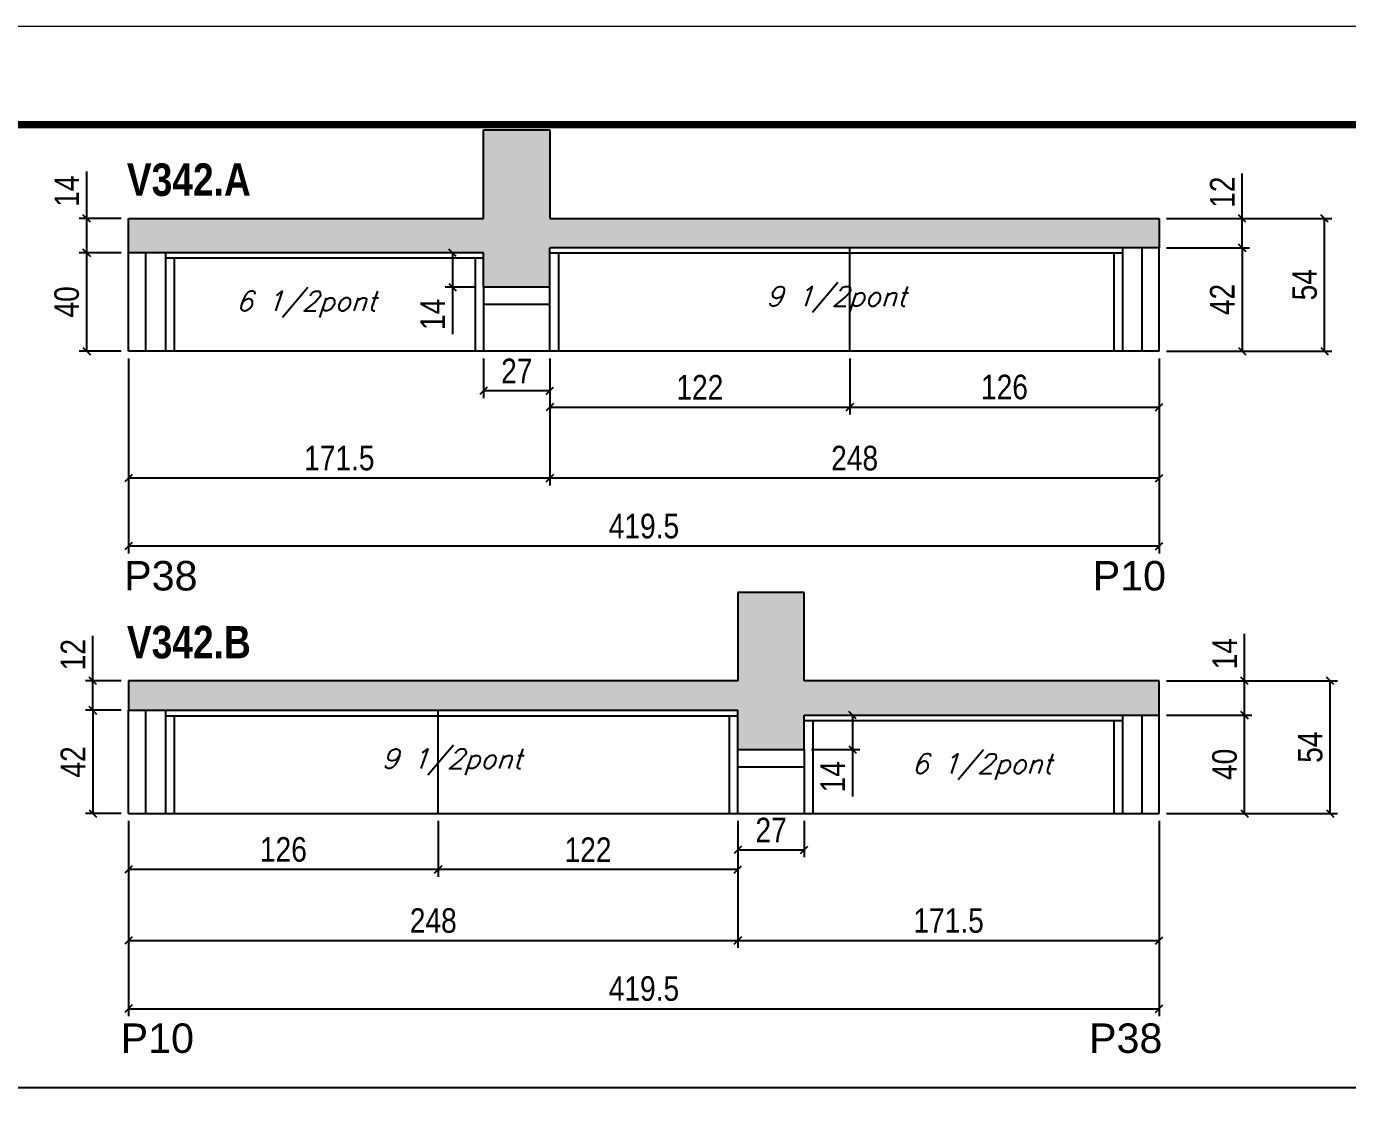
# Model space of a CAD drawing. Extents: x 3309 to 9590, y -2522 to 15424.
# Drawn here: x 3758 to 4295, y 9569 to 10014 of the extents above; entities that cross this region are included whole.
import ezdxf

# ---------------------------------------------------------------- set-up
doc = ezdxf.new("R2010")
doc.units = 0
doc.linetypes.add('DASHED', pattern=[0.75, 0.5, -0.25])
for name, color, linetype in [('5', 5, 'Continuous'), ('COTA', 241, 'Continuous'), ('NOMENCLATURA', 7, 'Continuous'), ('Painéis', 200, 'Continuous'), ('SARR_2.2x7', 40, 'Continuous'), ('SARR_3.5x7', 81, 'Continuous'), ('texto', 7, 'Continuous')]:
    doc.layers.add(name, color=color, linetype=linetype)
doc.layers.add('Folhas', color=255, linetype='Continuous', lineweight=9)
doc.layers.add('SARRAFO DE PRESSAO', color=251, linetype='DASHED', lineweight=9)
doc.styles.add('COTA TECNICA', font='techl___.ttf', dxfattribs={"height": 10})
doc.styles.add('Romans', font='romans.shx')
doc.styles.get("Standard").update_dxf_attribs({"font": 'arial.ttf'})
doc.styles.add('TECNICA', font='techb___.ttf', dxfattribs={"height": 10})
doc.dimstyles.new('PAINEL', dxfattribs={"dimtxt": 10, "dimasz": 3, "dimexe": 3, "dimexo": 3, "dimgap": 3, "dimtad": 1, "dimdec": 1, "dimzin": 12, "dimdsep": 46, "dimtxsty": 'COTA TECNICA', "dimblk1": 'OBLIQUE', "dimblk2": 'OBLIQUE', "dimsah": 1, "dimcen": 0.9, "dimclrd": 4, "dimclre": 4, "dimclrt": 240, "dimadec": 1, "dimazin": 3, "dimtfac": 1, "dimtdec": 1, "dimtmove": 0, "dimatfit": 3, "dimfxl": 1, "dimtolj": 1, "dimtzin": 12, "dimarcsym": 0})

# ---------------------------------------------------------------- blocks, each defined once
blk = doc.blocks.new('9999999999')
at = {"layer": 'Folhas'}
blk.add_lwpolyline([(98138.98, 34190.21), (99623.98, 34190.21), (99623.98, 35240.21), (98138.98, 35240.21)], close=True, dxfattribs=at)
at = {"layer": 'Folhas', "color": 30, "const_width": 3}
blk.add_lwpolyline([(98213.98, 34230.21), (99583.98, 34230.21), (99583.98, 35200.21), (98213.98, 35200.21)], close=True, dxfattribs=at)
blk = doc.blocks.new('_Oblique')
at = {"color": 0, "linetype": 'ByBlock', "lineweight": -2}
blk.add_line((-0.5, -0.5), (0.5, 0.5), dxfattribs=at)
blk = doc.blocks.new('*D1487')
at = {"layer": 'COTA', "color": 4, "linetype": 'ByBlock', "lineweight": -2, "transparency": 16777216}
for p, q in [((3970.67, 9878.43), (3970.67, 9826.71)), ((4218.67, 9878.43), (4218.67, 9826.71)), ((4218.67, 9829.71), (3970.67, 9829.71))]:
    blk.add_line(p, q, dxfattribs=at)
at = {"layer": 'Defpoints', "color": 0, "linetype": 'ByBlock', "transparency": 16777216}
for p in [(3970.67, 9881.43), (4218.67, 9881.43), (3970.67, 9829.71)]:
    blk.add_point(p, dxfattribs=at)
at = {"layer": 'COTA', "color": 4, "linetype": 'ByBlock', "lineweight": -2, "transparency": 16777216, "xscale": 3, "yscale": 3, "zscale": 3, "rotation": 180}
blk.add_blockref('_Oblique', (3970.67, 9829.71), dxfattribs=at)
at = {"layer": 'COTA', "color": 4, "linetype": 'ByBlock', "lineweight": -2, "transparency": 16777216, "xscale": 3, "yscale": 3, "zscale": 3}
blk.add_blockref('_Oblique', (4218.67, 9829.71), dxfattribs=at)
at = {"layer": 'COTA', "color": 240, "linetype": 'ByBlock', "transparency": 16777216, "insert": (4094.67, 9837.8), "char_height": 10, "attachment_point": 5, "style": 'COTA TECNICA'}
blk.add_mtext('\\A1;248', dxfattribs=at)
blk = doc.blocks.new('*D1488')
at = {"layer": 'COTA', "color": 4, "linetype": 'ByBlock', "lineweight": -2, "transparency": 16777216}
for p, q in [((3799.17, 9878.43), (3799.17, 9826.71)), ((3970.67, 9878.43), (3970.67, 9826.71)), ((3970.67, 9829.71), (3799.17, 9829.71))]:
    blk.add_line(p, q, dxfattribs=at)
at = {"layer": 'Defpoints', "color": 0, "linetype": 'ByBlock', "transparency": 16777216}
for p in [(3799.17, 9881.43), (3970.67, 9881.43), (3799.17, 9829.71)]:
    blk.add_point(p, dxfattribs=at)
at = {"layer": 'COTA', "color": 4, "linetype": 'ByBlock', "lineweight": -2, "transparency": 16777216, "xscale": 3, "yscale": 3, "zscale": 3, "rotation": 180}
blk.add_blockref('_Oblique', (3799.17, 9829.71), dxfattribs=at)
at = {"layer": 'COTA', "color": 4, "linetype": 'ByBlock', "lineweight": -2, "transparency": 16777216, "xscale": 3, "yscale": 3, "zscale": 3}
blk.add_blockref('_Oblique', (3970.67, 9829.71), dxfattribs=at)
at = {"layer": 'COTA', "color": 240, "linetype": 'ByBlock', "transparency": 16777216, "insert": (3884.92, 9837.82), "char_height": 10, "attachment_point": 5, "style": 'COTA TECNICA'}
blk.add_mtext('\\A1;171.5', dxfattribs=at)
blk = doc.blocks.new('*D1491')
at = {"layer": 'COTA', "color": 4, "linetype": 'ByBlock', "lineweight": -2, "transparency": 16777216}
for p, q in [((3799.17, 9878.43), (3799.17, 9799)), ((4218.67, 9878.43), (4218.67, 9799)), ((4218.67, 9802), (3799.17, 9802))]:
    blk.add_line(p, q, dxfattribs=at)
at = {"layer": 'Defpoints', "color": 0, "linetype": 'ByBlock', "transparency": 16777216}
for p in [(3799.17, 9881.43), (4218.67, 9881.43), (3799.17, 9802)]:
    blk.add_point(p, dxfattribs=at)
at = {"layer": 'COTA', "color": 4, "linetype": 'ByBlock', "lineweight": -2, "transparency": 16777216, "xscale": 3, "yscale": 3, "zscale": 3, "rotation": 180}
blk.add_blockref('_Oblique', (3799.17, 9802), dxfattribs=at)
at = {"layer": 'COTA', "color": 4, "linetype": 'ByBlock', "lineweight": -2, "transparency": 16777216, "xscale": 3, "yscale": 3, "zscale": 3}
blk.add_blockref('_Oblique', (4218.67, 9802), dxfattribs=at)
at = {"layer": 'COTA', "color": 240, "linetype": 'ByBlock', "transparency": 16777216, "insert": (4008.92, 9810.14), "char_height": 10, "attachment_point": 5, "style": 'COTA TECNICA'}
blk.add_mtext('\\A1;419.5', dxfattribs=at)
blk = doc.blocks.new('*D1492')
at = {"layer": 'COTA', "color": 4, "lineweight": -2, "transparency": 16777216}
for p, q in [((3940.67, 9921.43), (3927.99, 9921.43)), ((3930.99, 9921.43), (3930.99, 9907.43)), ((3940.67, 9907.43), (3927.99, 9907.43)), ((3930.99, 9907.43), (3930.99, 9888.32))]:
    blk.add_line(p, q, dxfattribs=at)
at = {"layer": 'Defpoints', "color": 0, "transparency": 16777216}
for p in [(3943.67, 9921.43), (3930.99, 9907.43), (3943.67, 9907.43)]:
    blk.add_point(p, dxfattribs=at)
at = {"layer": 'COTA', "color": 4, "lineweight": -2, "transparency": 16777216, "xscale": 3, "yscale": 3, "zscale": 3}
for p, rotation in [((3930.99, 9921.43), 90), ((3930.99, 9907.43), 270)]:
    blk.add_blockref('_Oblique', p, dxfattribs=dict(at, rotation=rotation))
at = {"layer": 'COTA', "color": 240, "transparency": 16777216, "insert": (3922.91, 9896.38), "char_height": 10, "attachment_point": 5, "rotation": 90, "style": 'COTA TECNICA'}
blk.add_mtext('\\A1;14', dxfattribs=at)
blk = doc.blocks.new('*D1489')
at = {"layer": 'COTA', "color": 4, "lineweight": -2, "transparency": 16777216}
for p, q in [((3796.17, 9921.43), (3779.1, 9921.43)), ((3782.1, 9881.43), (3782.1, 9921.43)), ((3796.17, 9881.43), (3779.1, 9881.43))]:
    blk.add_line(p, q, dxfattribs=at)
at = {"layer": 'Defpoints', "color": 0, "transparency": 16777216}
for p in [(3782.1, 9921.43), (3799.17, 9921.43), (3799.17, 9881.43)]:
    blk.add_point(p, dxfattribs=at)
at = {"layer": 'COTA', "color": 4, "lineweight": -2, "transparency": 16777216, "xscale": 3, "yscale": 3, "zscale": 3}
for p, rotation in [((3782.1, 9921.43), 90), ((3782.1, 9881.43), 270)]:
    blk.add_blockref('_Oblique', p, dxfattribs=dict(at, rotation=rotation))
at = {"layer": 'COTA', "color": 240, "transparency": 16777216, "insert": (3773.99, 9901.43), "char_height": 10, "attachment_point": 5, "rotation": 90, "style": 'COTA TECNICA'}
blk.add_mtext('\\A1;40', dxfattribs=at)
blk = doc.blocks.new('*D1490')
at = {"layer": 'COTA', "color": 4, "lineweight": -2, "transparency": 16777216}
for p, q in [((3782.1, 9935.43), (3782.1, 9954.55)), ((3796.17, 9935.43), (3779.1, 9935.43)), ((3782.1, 9921.43), (3782.1, 9935.43)), ((3796.17, 9921.43), (3779.1, 9921.43))]:
    blk.add_line(p, q, dxfattribs=at)
at = {"layer": 'Defpoints', "color": 0, "transparency": 16777216}
for p in [(3782.1, 9935.43), (3799.17, 9935.43), (3799.17, 9921.43)]:
    blk.add_point(p, dxfattribs=at)
at = {"layer": 'COTA', "color": 4, "lineweight": -2, "transparency": 16777216, "xscale": 3, "yscale": 3, "zscale": 3}
for p, rotation in [((3782.1, 9935.43), 90), ((3782.1, 9921.43), 270)]:
    blk.add_blockref('_Oblique', p, dxfattribs=dict(at, rotation=rotation))
at = {"layer": 'COTA', "color": 240, "transparency": 16777216, "insert": (3774.02, 9946.49), "char_height": 10, "attachment_point": 5, "rotation": 90, "style": 'COTA TECNICA'}
blk.add_mtext('\\A1;14', dxfattribs=at)
blk = doc.blocks.new('*D1493')
at = {"layer": 'COTA', "color": 4, "lineweight": -2, "transparency": 16777216}
for p, q in [((4221.67, 9923.43), (4255.36, 9923.43)), ((4252.36, 9923.43), (4252.36, 9881.43)), ((4221.67, 9881.43), (4255.36, 9881.43))]:
    blk.add_line(p, q, dxfattribs=at)
at = {"layer": 'Defpoints', "color": 0, "transparency": 16777216}
for p in [(4218.67, 9923.43), (4218.67, 9881.43), (4252.36, 9881.43)]:
    blk.add_point(p, dxfattribs=at)
at = {"layer": 'COTA', "color": 4, "lineweight": -2, "transparency": 16777216, "xscale": 3, "yscale": 3, "zscale": 3}
for p, rotation in [((4252.36, 9923.43), 90), ((4252.36, 9881.43), 270)]:
    blk.add_blockref('_Oblique', p, dxfattribs=dict(at, rotation=rotation))
at = {"layer": 'COTA', "color": 240, "transparency": 16777216, "insert": (4244.29, 9902.43), "char_height": 10, "attachment_point": 5, "rotation": 90, "style": 'COTA TECNICA'}
blk.add_mtext('\\A1;42', dxfattribs=at)
blk = doc.blocks.new('*D1494')
at = {"layer": 'COTA', "color": 4, "lineweight": -2, "transparency": 16777216}
for p, q in [((4252.36, 9935.43), (4252.36, 9953.75)), ((4221.67, 9935.43), (4255.36, 9935.43)), ((4252.36, 9923.43), (4252.36, 9935.43)), ((4221.67, 9923.43), (4255.36, 9923.43))]:
    blk.add_line(p, q, dxfattribs=at)
at = {"layer": 'Defpoints', "color": 0, "transparency": 16777216}
for p in [(4218.67, 9935.43), (4252.36, 9935.43), (4218.67, 9923.43)]:
    blk.add_point(p, dxfattribs=at)
at = {"layer": 'COTA', "color": 4, "lineweight": -2, "transparency": 16777216, "xscale": 3, "yscale": 3, "zscale": 3}
for p, rotation in [((4252.36, 9935.43), 90), ((4252.36, 9923.43), 270)]:
    blk.add_blockref('_Oblique', p, dxfattribs=dict(at, rotation=rotation))
at = {"layer": 'COTA', "color": 240, "transparency": 16777216, "insert": (4244.3, 9946.09), "char_height": 10, "attachment_point": 5, "rotation": 90, "style": 'COTA TECNICA'}
blk.add_mtext('\\A1;12', dxfattribs=at)
blk = doc.blocks.new('*D1495')
at = {"layer": 'COTA', "color": 4, "lineweight": -2, "transparency": 16777216}
for p, q in [((4221.67, 9935.43), (4288.97, 9935.43)), ((4285.97, 9881.43), (4285.97, 9935.43)), ((4221.67, 9881.43), (4288.97, 9881.43))]:
    blk.add_line(p, q, dxfattribs=at)
at = {"layer": 'Defpoints', "color": 0, "transparency": 16777216}
for p in [(4218.67, 9935.43), (4285.97, 9935.43), (4218.67, 9881.43)]:
    blk.add_point(p, dxfattribs=at)
at = {"layer": 'COTA', "color": 4, "lineweight": -2, "transparency": 16777216, "xscale": 3, "yscale": 3, "zscale": 3}
for p, rotation in [((4285.97, 9935.43), 90), ((4285.97, 9881.43), 270)]:
    blk.add_blockref('_Oblique', p, dxfattribs=dict(at, rotation=rotation))
at = {"layer": 'COTA', "color": 240, "transparency": 16777216, "insert": (4277.86, 9908.43), "char_height": 10, "attachment_point": 5, "rotation": 90, "style": 'COTA TECNICA'}
blk.add_mtext('\\A1;54', dxfattribs=at)
blk = doc.blocks.new('*D1496')
at = {"layer": 'COTA', "color": 4, "lineweight": -2, "transparency": 16777216}
for p, q in [((3970.67, 9878.43), (3970.67, 9855.64)), ((4092.67, 9878.43), (4092.67, 9855.64)), ((3970.67, 9858.64), (4092.67, 9858.64))]:
    blk.add_line(p, q, dxfattribs=at)
at = {"layer": 'Defpoints', "color": 0, "transparency": 16777216}
for p in [(3970.67, 9881.43), (4092.67, 9881.43), (4092.67, 9858.64)]:
    blk.add_point(p, dxfattribs=at)
at = {"layer": 'COTA', "color": 4, "lineweight": -2, "transparency": 16777216, "xscale": 3, "yscale": 3, "zscale": 3, "rotation": 180}
blk.add_blockref('_Oblique', (3970.67, 9858.64), dxfattribs=at)
at = {"layer": 'COTA', "color": 4, "lineweight": -2, "transparency": 16777216, "xscale": 3, "yscale": 3, "zscale": 3}
blk.add_blockref('_Oblique', (4092.67, 9858.64), dxfattribs=at)
at = {"layer": 'COTA', "color": 240, "transparency": 16777216, "insert": (4031.67, 9866.7), "char_height": 10, "attachment_point": 5, "style": 'COTA TECNICA'}
blk.add_mtext('\\A1;122', dxfattribs=at)
blk = doc.blocks.new('*D1497')
at = {"layer": 'COTA', "color": 4, "lineweight": -2, "transparency": 16777216}
for p, q in [((4092.67, 9878.43), (4092.67, 9855.64)), ((4218.67, 9878.43), (4218.67, 9855.64)), ((4092.67, 9858.64), (4218.67, 9858.64))]:
    blk.add_line(p, q, dxfattribs=at)
at = {"layer": 'Defpoints', "color": 0, "transparency": 16777216}
for p in [(4092.67, 9881.43), (4218.67, 9881.43), (4218.67, 9858.64)]:
    blk.add_point(p, dxfattribs=at)
at = {"layer": 'COTA', "color": 4, "lineweight": -2, "transparency": 16777216, "xscale": 3, "yscale": 3, "zscale": 3, "rotation": 180}
blk.add_blockref('_Oblique', (4092.67, 9858.64), dxfattribs=at)
at = {"layer": 'COTA', "color": 4, "lineweight": -2, "transparency": 16777216, "xscale": 3, "yscale": 3, "zscale": 3}
blk.add_blockref('_Oblique', (4218.67, 9858.64), dxfattribs=at)
at = {"layer": 'COTA', "color": 240, "transparency": 16777216, "insert": (4155.67, 9866.74), "char_height": 10, "attachment_point": 5, "style": 'COTA TECNICA'}
blk.add_mtext('\\A1;126', dxfattribs=at)
blk = doc.blocks.new('*D1498')
at = {"layer": 'COTA', "color": 4, "linetype": 'ByBlock', "lineweight": -2, "transparency": 16777216}
for p, q in [((3799.17, 9690.21), (3799.17, 9638.48)), ((4047.17, 9690.21), (4047.17, 9638.48)), ((3799.17, 9641.48), (4047.17, 9641.48))]:
    blk.add_line(p, q, dxfattribs=at)
at = {"layer": 'Defpoints', "color": 0, "linetype": 'ByBlock', "transparency": 16777216}
for p in [(3799.17, 9693.21), (4047.17, 9693.21), (4047.17, 9641.48)]:
    blk.add_point(p, dxfattribs=at)
at = {"layer": 'COTA', "color": 4, "linetype": 'ByBlock', "lineweight": -2, "transparency": 16777216, "xscale": 3, "yscale": 3, "zscale": 3, "rotation": 180}
blk.add_blockref('_Oblique', (3799.17, 9641.48), dxfattribs=at)
at = {"layer": 'COTA', "color": 4, "linetype": 'ByBlock', "lineweight": -2, "transparency": 16777216, "xscale": 3, "yscale": 3, "zscale": 3}
blk.add_blockref('_Oblique', (4047.17, 9641.48), dxfattribs=at)
at = {"layer": 'COTA', "color": 240, "linetype": 'ByBlock', "transparency": 16777216, "insert": (3923.17, 9649.58), "char_height": 10, "attachment_point": 5, "style": 'COTA TECNICA'}
blk.add_mtext('\\A1;248', dxfattribs=at)
blk = doc.blocks.new('*D1499')
at = {"layer": 'COTA', "color": 4, "linetype": 'ByBlock', "lineweight": -2, "transparency": 16777216}
for p, q in [((4047.17, 9690.21), (4047.17, 9638.48)), ((4218.67, 9690.21), (4218.67, 9638.48)), ((4047.17, 9641.48), (4218.67, 9641.48))]:
    blk.add_line(p, q, dxfattribs=at)
at = {"layer": 'Defpoints', "color": 0, "linetype": 'ByBlock', "transparency": 16777216}
for p in [(4047.17, 9693.21), (4218.67, 9693.21), (4218.67, 9641.48)]:
    blk.add_point(p, dxfattribs=at)
at = {"layer": 'COTA', "color": 4, "linetype": 'ByBlock', "lineweight": -2, "transparency": 16777216, "xscale": 3, "yscale": 3, "zscale": 3, "rotation": 180}
blk.add_blockref('_Oblique', (4047.17, 9641.48), dxfattribs=at)
at = {"layer": 'COTA', "color": 4, "linetype": 'ByBlock', "lineweight": -2, "transparency": 16777216, "xscale": 3, "yscale": 3, "zscale": 3}
blk.add_blockref('_Oblique', (4218.67, 9641.48), dxfattribs=at)
at = {"layer": 'COTA', "color": 240, "linetype": 'ByBlock', "transparency": 16777216, "insert": (4132.92, 9649.59), "char_height": 10, "attachment_point": 5, "style": 'COTA TECNICA'}
blk.add_mtext('\\A1;171.5', dxfattribs=at)
blk = doc.blocks.new('*D1502')
at = {"layer": 'COTA', "color": 4, "linetype": 'ByBlock', "lineweight": -2, "transparency": 16777216}
for p, q in [((3799.17, 9690.21), (3799.17, 9610.78)), ((4218.67, 9690.21), (4218.67, 9610.78)), ((3799.17, 9613.78), (4218.67, 9613.78))]:
    blk.add_line(p, q, dxfattribs=at)
at = {"layer": 'Defpoints', "color": 0, "linetype": 'ByBlock', "transparency": 16777216}
for p in [(3799.17, 9693.21), (4218.67, 9693.21), (4218.67, 9613.78)]:
    blk.add_point(p, dxfattribs=at)
at = {"layer": 'COTA', "color": 4, "linetype": 'ByBlock', "lineweight": -2, "transparency": 16777216, "xscale": 3, "yscale": 3, "zscale": 3, "rotation": 180}
blk.add_blockref('_Oblique', (3799.17, 9613.78), dxfattribs=at)
at = {"layer": 'COTA', "color": 4, "linetype": 'ByBlock', "lineweight": -2, "transparency": 16777216, "xscale": 3, "yscale": 3, "zscale": 3}
blk.add_blockref('_Oblique', (4218.67, 9613.78), dxfattribs=at)
at = {"layer": 'COTA', "color": 240, "linetype": 'ByBlock', "transparency": 16777216, "insert": (4008.92, 9621.91), "char_height": 10, "attachment_point": 5, "style": 'COTA TECNICA'}
blk.add_mtext('\\A1;419.5', dxfattribs=at)
blk = doc.blocks.new('*D1503')
at = {"layer": 'COTA', "color": 4, "lineweight": -2, "transparency": 16777216}
for p, q in [((4077.17, 9733.21), (4096.84, 9733.21)), ((4093.84, 9733.21), (4093.84, 9719.21)), ((4077.17, 9719.21), (4096.84, 9719.21)), ((4093.84, 9719.21), (4093.84, 9700.09))]:
    blk.add_line(p, q, dxfattribs=at)
at = {"layer": 'Defpoints', "color": 0, "transparency": 16777216}
for p in [(4074.17, 9733.21), (4074.17, 9719.21), (4093.84, 9719.21)]:
    blk.add_point(p, dxfattribs=at)
at = {"layer": 'COTA', "color": 4, "lineweight": -2, "transparency": 16777216, "xscale": 3, "yscale": 3, "zscale": 3}
for p, rotation in [((4093.84, 9733.21), 90), ((4093.84, 9719.21), 270)]:
    blk.add_blockref('_Oblique', p, dxfattribs=dict(at, rotation=rotation))
at = {"layer": 'COTA', "color": 240, "transparency": 16777216, "insert": (4085.77, 9708.15), "char_height": 10, "attachment_point": 5, "rotation": 90, "style": 'COTA TECNICA'}
blk.add_mtext('\\A1;14', dxfattribs=at)
blk = doc.blocks.new('*D1504')
at = {"layer": 'COTA', "color": 4, "lineweight": -2, "transparency": 16777216}
for p, q in [((4221.67, 9733.21), (4256.38, 9733.21)), ((4253.38, 9693.21), (4253.38, 9733.21)), ((4221.67, 9693.21), (4256.38, 9693.21))]:
    blk.add_line(p, q, dxfattribs=at)
at = {"layer": 'Defpoints', "color": 0, "transparency": 16777216}
for p in [(4218.67, 9733.21), (4253.38, 9733.21), (4218.67, 9693.21)]:
    blk.add_point(p, dxfattribs=at)
at = {"layer": 'COTA', "color": 4, "lineweight": -2, "transparency": 16777216, "xscale": 3, "yscale": 3, "zscale": 3}
for p, rotation in [((4253.38, 9733.21), 90), ((4253.38, 9693.21), 270)]:
    blk.add_blockref('_Oblique', p, dxfattribs=dict(at, rotation=rotation))
at = {"layer": 'COTA', "color": 240, "transparency": 16777216, "insert": (4245.28, 9713.21), "char_height": 10, "attachment_point": 5, "rotation": 90, "style": 'COTA TECNICA'}
blk.add_mtext('\\A1;40', dxfattribs=at)
blk = doc.blocks.new('*D1505')
at = {"layer": 'COTA', "color": 4, "lineweight": -2, "transparency": 16777216}
for p, q in [((4253.38, 9747.21), (4253.38, 9766.33)), ((4221.67, 9747.21), (4256.38, 9747.21)), ((4253.38, 9733.21), (4253.38, 9747.21)), ((4221.67, 9733.21), (4256.38, 9733.21))]:
    blk.add_line(p, q, dxfattribs=at)
at = {"layer": 'Defpoints', "color": 0, "transparency": 16777216}
for p in [(4218.67, 9747.21), (4253.38, 9747.21), (4218.67, 9733.21)]:
    blk.add_point(p, dxfattribs=at)
at = {"layer": 'COTA', "color": 4, "lineweight": -2, "transparency": 16777216, "xscale": 3, "yscale": 3, "zscale": 3}
for p, rotation in [((4253.38, 9747.21), 90), ((4253.38, 9733.21), 270)]:
    blk.add_blockref('_Oblique', p, dxfattribs=dict(at, rotation=rotation))
at = {"layer": 'COTA', "color": 240, "transparency": 16777216, "insert": (4245.31, 9758.27), "char_height": 10, "attachment_point": 5, "rotation": 90, "style": 'COTA TECNICA'}
blk.add_mtext('\\A1;14', dxfattribs=at)
blk = doc.blocks.new('*D1500')
at = {"layer": 'COTA', "color": 4, "lineweight": -2, "transparency": 16777216}
for p, q in [((3796.17, 9735.21), (3781.58, 9735.21)), ((3784.58, 9735.21), (3784.58, 9693.21)), ((3796.17, 9693.21), (3781.58, 9693.21))]:
    blk.add_line(p, q, dxfattribs=at)
at = {"layer": 'Defpoints', "color": 0, "transparency": 16777216}
for p in [(3799.17, 9735.21), (3784.58, 9693.21), (3799.17, 9693.21)]:
    blk.add_point(p, dxfattribs=at)
at = {"layer": 'COTA', "color": 4, "lineweight": -2, "transparency": 16777216, "xscale": 3, "yscale": 3, "zscale": 3}
for p, rotation in [((3784.58, 9735.21), 90), ((3784.58, 9693.21), 270)]:
    blk.add_blockref('_Oblique', p, dxfattribs=dict(at, rotation=rotation))
at = {"layer": 'COTA', "color": 240, "transparency": 16777216, "insert": (3776.5, 9714.21), "char_height": 10, "attachment_point": 5, "rotation": 90, "style": 'COTA TECNICA'}
blk.add_mtext('\\A1;42', dxfattribs=at)
blk = doc.blocks.new('*D1501')
at = {"layer": 'COTA', "color": 4, "lineweight": -2, "transparency": 16777216}
for p, q in [((3784.58, 9747.21), (3784.58, 9765.52)), ((3796.17, 9747.21), (3781.58, 9747.21)), ((3784.58, 9735.21), (3784.58, 9747.21)), ((3796.17, 9735.21), (3781.58, 9735.21))]:
    blk.add_line(p, q, dxfattribs=at)
at = {"layer": 'Defpoints', "color": 0, "transparency": 16777216}
for p in [(3784.58, 9747.21), (3799.17, 9747.21), (3799.17, 9735.21)]:
    blk.add_point(p, dxfattribs=at)
at = {"layer": 'COTA', "color": 4, "lineweight": -2, "transparency": 16777216, "xscale": 3, "yscale": 3, "zscale": 3}
for p, rotation in [((3784.58, 9747.21), 90), ((3784.58, 9735.21), 270)]:
    blk.add_blockref('_Oblique', p, dxfattribs=dict(at, rotation=rotation))
at = {"layer": 'COTA', "color": 240, "transparency": 16777216, "insert": (3776.52, 9757.86), "char_height": 10, "attachment_point": 5, "rotation": 90, "style": 'COTA TECNICA'}
blk.add_mtext('\\A1;12', dxfattribs=at)
blk = doc.blocks.new('*D1506')
at = {"layer": 'COTA', "color": 4, "lineweight": -2, "transparency": 16777216}
for p, q in [((3925.17, 9690.21), (3925.17, 9667.41)), ((4047.17, 9690.21), (4047.17, 9667.41)), ((4047.17, 9670.41), (3925.17, 9670.41))]:
    blk.add_line(p, q, dxfattribs=at)
at = {"layer": 'Defpoints', "color": 0, "transparency": 16777216}
for p in [(3925.17, 9693.21), (4047.17, 9693.21), (3925.17, 9670.41)]:
    blk.add_point(p, dxfattribs=at)
at = {"layer": 'COTA', "color": 4, "lineweight": -2, "transparency": 16777216, "xscale": 3, "yscale": 3, "zscale": 3, "rotation": 180}
blk.add_blockref('_Oblique', (3925.17, 9670.41), dxfattribs=at)
at = {"layer": 'COTA', "color": 4, "lineweight": -2, "transparency": 16777216, "xscale": 3, "yscale": 3, "zscale": 3}
blk.add_blockref('_Oblique', (4047.17, 9670.41), dxfattribs=at)
at = {"layer": 'COTA', "color": 240, "transparency": 16777216, "insert": (3986.17, 9678.47), "char_height": 10, "attachment_point": 5, "style": 'COTA TECNICA'}
blk.add_mtext('\\A1;122', dxfattribs=at)
blk = doc.blocks.new('*D1507')
at = {"layer": 'COTA', "color": 4, "lineweight": -2, "transparency": 16777216}
for p, q in [((3799.17, 9690.21), (3799.17, 9667.41)), ((3925.17, 9690.21), (3925.17, 9667.41)), ((3925.17, 9670.41), (3799.17, 9670.41))]:
    blk.add_line(p, q, dxfattribs=at)
at = {"layer": 'Defpoints', "color": 0, "transparency": 16777216}
for p in [(3799.17, 9693.21), (3925.17, 9693.21), (3799.17, 9670.41)]:
    blk.add_point(p, dxfattribs=at)
at = {"layer": 'COTA', "color": 4, "lineweight": -2, "transparency": 16777216, "xscale": 3, "yscale": 3, "zscale": 3, "rotation": 180}
blk.add_blockref('_Oblique', (3799.17, 9670.41), dxfattribs=at)
at = {"layer": 'COTA', "color": 4, "lineweight": -2, "transparency": 16777216, "xscale": 3, "yscale": 3, "zscale": 3}
blk.add_blockref('_Oblique', (3925.17, 9670.41), dxfattribs=at)
at = {"layer": 'COTA', "color": 240, "transparency": 16777216, "insert": (3862.17, 9678.52), "char_height": 10, "attachment_point": 5, "style": 'COTA TECNICA'}
blk.add_mtext('\\A1;126', dxfattribs=at)
blk = doc.blocks.new('*D1508')
at = {"layer": 'COTA', "color": 4, "lineweight": -2, "transparency": 16777216}
for p, q in [((4047.17, 9690.21), (4047.17, 9675.41)), ((4074.17, 9690.21), (4074.17, 9675.41)), ((4047.17, 9678.41), (4074.17, 9678.41))]:
    blk.add_line(p, q, dxfattribs=at)
at = {"layer": 'Defpoints', "color": 0, "transparency": 16777216}
for p in [(4047.17, 9693.21), (4074.17, 9693.21), (4074.17, 9678.41)]:
    blk.add_point(p, dxfattribs=at)
at = {"layer": 'COTA', "color": 4, "lineweight": -2, "transparency": 16777216, "xscale": 3, "yscale": 3, "zscale": 3, "rotation": 180}
blk.add_blockref('_Oblique', (4047.17, 9678.41), dxfattribs=at)
at = {"layer": 'COTA', "color": 4, "lineweight": -2, "transparency": 16777216, "xscale": 3, "yscale": 3, "zscale": 3}
blk.add_blockref('_Oblique', (4074.17, 9678.41), dxfattribs=at)
at = {"layer": 'COTA', "color": 240, "transparency": 16777216, "insert": (4060.67, 9686.48), "char_height": 10, "attachment_point": 5, "style": 'COTA TECNICA'}
blk.add_mtext('\\A1;27', dxfattribs=at)
blk = doc.blocks.new('*D1509')
at = {"layer": 'COTA', "color": 4, "lineweight": -2, "transparency": 16777216}
for p, q in [((3943.67, 9878.43), (3943.67, 9862.28)), ((3970.67, 9878.43), (3970.67, 9862.28)), ((3970.67, 9865.28), (3943.67, 9865.28))]:
    blk.add_line(p, q, dxfattribs=at)
at = {"layer": 'Defpoints', "color": 0, "transparency": 16777216}
for p in [(3943.67, 9881.43), (3970.67, 9881.43), (3943.67, 9865.28)]:
    blk.add_point(p, dxfattribs=at)
at = {"layer": 'COTA', "color": 4, "lineweight": -2, "transparency": 16777216, "xscale": 3, "yscale": 3, "zscale": 3, "rotation": 180}
blk.add_blockref('_Oblique', (3943.67, 9865.28), dxfattribs=at)
at = {"layer": 'COTA', "color": 4, "lineweight": -2, "transparency": 16777216, "xscale": 3, "yscale": 3, "zscale": 3}
blk.add_blockref('_Oblique', (3970.67, 9865.28), dxfattribs=at)
at = {"layer": 'COTA', "color": 240, "transparency": 16777216, "insert": (3957.17, 9873.35), "char_height": 10, "attachment_point": 5, "style": 'COTA TECNICA'}
blk.add_mtext('\\A1;27', dxfattribs=at)
blk = doc.blocks.new('*D1797')
at = {"layer": 'COTA', "color": 4, "lineweight": -2, "transparency": 16777216}
for p, q in [((4221.67, 9747.21), (4291.26, 9747.21)), ((4288.26, 9693.21), (4288.26, 9747.21)), ((4221.67, 9693.21), (4291.26, 9693.21))]:
    blk.add_line(p, q, dxfattribs=at)
at = {"layer": 'Defpoints', "color": 0, "transparency": 16777216}
for p in [(4218.67, 9747.21), (4288.26, 9747.21), (4218.67, 9693.21)]:
    blk.add_point(p, dxfattribs=at)
at = {"layer": 'COTA', "color": 4, "lineweight": -2, "transparency": 16777216, "xscale": 3, "yscale": 3, "zscale": 3}
for p, rotation in [((4288.26, 9747.21), 90), ((4288.26, 9693.21), 270)]:
    blk.add_blockref('_Oblique', p, dxfattribs=dict(at, rotation=rotation))
at = {"layer": 'COTA', "color": 240, "transparency": 16777216, "insert": (4280.15, 9720.21), "char_height": 10, "attachment_point": 5, "rotation": 90, "style": 'COTA TECNICA'}
blk.add_mtext('\\A1;54', dxfattribs=at)

msp = doc.modelspace()

# ---------------------------------------------------------------- hatches: boundary and pattern name
at = {"layer": 'COTA'}
h = msp.add_hatch(dxfattribs=at)
h.set_pattern_fill('AR-CONC', color=256, scale=0.03)
h.set_pattern_definition([(50, (0, 21.0735), (5.46554, -0.4781726), [0.5715, -6.2865]), (355, (0, 21.0735), (-1.0573026, 5.7317054), [0.4572, -5.0292175]), (100.451445, (0.4555, 21.0337), (4.4082374, 5.2535326), [0.4857003, -5.3427073]), (46.1842, (0, 22.5975), (8.1323712, -1.26127), [0.85725, -9.42975]), (96.63556, (0.678, 22.4924), (7.122124, 7.422784), [0.728551, -8.014068]), (351.18415, (0, 22.5975), (7.122124, 7.422784), [0.685799, -7.543792]), (21, (0.762, 22.2165), (4.5484317, -3.067956), [0.5715, -6.2865]), (326, (0.762, 22.2165), (1.8540609, 5.525639), [0.4572, -5.0292]), (71.451445, (1.141, 21.961), (6.4024926, 2.457683), [0.4857003, -5.342698]), (37.5, (0, 21.0735), (0.0926581, 2.53665117), [0, -4.96824, 0, -5.1054, 0, -5.04825]), (7.5, (0, 21.0735), (2.0045899, 3.00541724), [0, -2.91084, 0, -4.85394, 0, -1.92405]), (327.5, (-1.6993, 21.0735), (4.06771786, -0.17186232), [0, -1.905, 0, -5.9436, 0, -7.8867]), (317.5, (-2.4613, 21.0735), (4.4438754, 0.7627947), [0, -2.4765, 0, -3.94716, 0, -5.6007])])
h.paths.add_polyline_path([(3970.67, 9907.43), (3970.67, 9923.43), (4218.67, 9923.43), (4218.67, 9935.43), (3970.67, 9935.43), (3970.67, 9971.43), (3943.67, 9971.43), (3943.67, 9935.43), (3799.17, 9935.43), (3799.17, 9921.43), (3943.67, 9921.43), (3943.67, 9907.43)])
h = msp.add_hatch(dxfattribs=at)
h.set_pattern_fill('AR-CONC', color=256, scale=0.03)
h.set_pattern_definition([(50, (0, -167.152), (5.46554, -0.4781726), [0.5715, -6.2865]), (355, (0, -167.152), (-1.0573026, 5.7317054), [0.4572, -5.0292175]), (100.451445, (0.4555, -167.192), (4.4082374, 5.2535326), [0.4857003, -5.3427073]), (46.1842, (0, -165.628), (8.1323712, -1.26127), [0.85725, -9.42975]), (96.63556, (0.678, -165.733), (7.122124, 7.422784), [0.728551, -8.014068]), (351.18415, (0, -165.628), (7.122124, 7.422784), [0.685799, -7.543792]), (21, (0.762, -166.009), (4.5484317, -3.067956), [0.5715, -6.2865]), (326, (0.762, -166.009), (1.8540609, 5.525639), [0.4572, -5.0292]), (71.451445, (1.141, -166.2646), (6.4024926, 2.457683), [0.4857003, -5.342698]), (37.5, (0, -167.152), (0.0926581, 2.53665117), [0, -4.96824, 0, -5.1054, 0, -5.04825]), (7.5, (0, -167.152), (2.0045899, 3.00541724), [0, -2.91084, 0, -4.85394, 0, -1.92405]), (327.5, (-1.6993, -167.152), (4.06771786, -0.17186232), [0, -1.905, 0, -5.9436, 0, -7.8867]), (317.5, (-2.4613, -167.152), (4.4438754, 0.7627947), [0, -2.4765, 0, -3.94716, 0, -5.6007])])
h.paths.add_polyline_path([(4074.17, 9719.21), (4074.17, 9733.21), (4218.67, 9733.21), (4218.67, 9747.21), (4074.17, 9747.21), (4074.17, 9783.21), (4047.17, 9783.21), (4047.17, 9747.21), (3799.17, 9747.21), (3799.17, 9735.21), (4047.17, 9735.21), (4047.17, 9719.21)])

# ---------------------------------------------------------------- linework, layer by layer
for p, q in [((3943.67, 9935.43), (3943.67, 9971.43)), ((3943.67, 9971.43), (3970.67, 9971.43)), ((3970.67, 9971.43), (3970.67, 9935.43)), ((3799.17, 9921.43), (3799.17, 9935.43)), ((3799.17, 9935.43), (3943.67, 9935.43)), ((3970.67, 9935.43), (4218.67, 9935.43)), ((4218.67, 9935.43), (4218.67, 9923.43)), ((3943.67, 9907.43), (3943.67, 9881.43)), ((4074.17, 9783.21), (4047.17, 9783.21)), ((4047.17, 9783.21), (4047.17, 9747.21)), ((4074.17, 9747.21), (4074.17, 9783.21)), ((4047.17, 9747.21), (3799.17, 9747.21)), ((3799.17, 9747.21), (3799.17, 9735.21)), ((4218.67, 9747.21), (4074.17, 9747.21)), ((4218.67, 9733.21), (4218.67, 9747.21)), ((4074.17, 9719.21), (4074.17, 9693.21)), ((3384.37, 9581.68), (4754.37, 9581.68))]:
    msp.add_line(p, q, dxfattribs=at)
at = {"layer": 'Painéis', "linetype": 'ByBlock'}
for p, q in [((3943.67, 9921.43), (3799.17, 9921.43)), ((3799.17, 9881.43), (3799.17, 9921.43)), ((3943.67, 9907.43), (3943.67, 9921.43)), ((4218.67, 9923.43), (3970.67, 9923.43)), ((3970.67, 9881.43), (3970.67, 9923.43)), ((4092.67, 9881.43), (4092.67, 9923.43)), ((4218.67, 9881.43), (4218.67, 9923.43)), ((3970.67, 9907.43), (3943.67, 9907.43)), ((4218.67, 9881.43), (3799.17, 9881.43)), ((3799.17, 9735.21), (4047.17, 9735.21)), ((3799.17, 9693.21), (3799.17, 9735.21)), ((3925.17, 9693.21), (3925.17, 9735.21)), ((4047.17, 9693.21), (4047.17, 9735.21)), ((4074.17, 9733.21), (4218.67, 9733.21)), ((4074.17, 9719.21), (4074.17, 9733.21)), ((4218.67, 9693.21), (4218.67, 9733.21)), ((4047.17, 9719.21), (4074.17, 9719.21)), ((3799.17, 9693.21), (4218.67, 9693.21))]:
    msp.add_line(p, q, dxfattribs=at)
at = {"layer": 'SARR_2.2x7', "linetype": 'Continuous'}
for p, q in [((3806.17, 9881.43), (3806.17, 9921.43)), ((4211.67, 9881.43), (4211.67, 9923.43)), ((3943.67, 9919.23), (3814.17, 9919.23)), ((4203.67, 9921.23), (3970.67, 9921.23)), ((3970.67, 9900.43), (3943.67, 9900.43)), ((3806.17, 9693.21), (3806.17, 9735.21)), ((4211.67, 9693.21), (4211.67, 9733.21)), ((3814.17, 9733.01), (4047.17, 9733.01)), ((4074.17, 9731.01), (4203.67, 9731.01)), ((4047.17, 9712.21), (4074.17, 9712.21))]:
    msp.add_line(p, q, dxfattribs=at)
at = {"layer": 'SARR_3.5x7'}
for p, q in [((3814.17, 9921.43), (3814.17, 9881.43)), ((4203.67, 9923.43), (4203.67, 9881.43)), ((3817.67, 9919.23), (3817.67, 9881.43)), ((3940.17, 9919.23), (3940.17, 9881.43)), ((3974.17, 9921.23), (3974.17, 9881.43)), ((4200.17, 9921.23), (4200.17, 9881.43)), ((3814.17, 9735.21), (3814.17, 9693.21)), ((4203.67, 9733.21), (4203.67, 9693.21)), ((3817.67, 9733.01), (3817.67, 9693.21)), ((4043.67, 9733.01), (4043.67, 9693.21)), ((4077.67, 9731.01), (4077.67, 9693.21)), ((4200.17, 9731.01), (4200.17, 9693.21))]:
    msp.add_line(p, q, dxfattribs=at)

# ---------------------------------------------------------------- block references
at = {"layer": 'SARRAFO DE PRESSAO', "color": 6, "linetype": 'ByBlock'}
msp.add_blockref('9999999999', (-94829.61, -25226.65), dxfattribs=at)

# ---------------------------------------------------------------- texts
at = {"layer": '5', "linetype": 'Continuous'}
for s, rotation, p in [('P38', 0, (3797.38, 9783.99)), ('P10', 0, (4191.59, 9783.99)), ('P10', 360, (3795.94, 9595.76)), ('P38', 360, (4190.09, 9595.76))]:
    msp.add_text(s, height=12, rotation=rotation, dxfattribs=at).set_placement(p)
at = {"layer": 'NOMENCLATURA', "style": 'TECNICA'}
for s, p in [('V342.A', (3798.46, 9944.62)), ('V342.B', (3798.46, 9756.39))]:
    msp.add_text(s, height=13.2, dxfattribs=at).set_placement(p)
at = {"layer": 'texto', "color": 2, "char_height": 8, "attachment_point": 5, "style": 'Romans'}
for s, insert in [('{\\Q19;\\C256;6 1/2pont}', (3871.42, 9900.43)), ('{\\Q19;\\C256;9 1/2pont}', (4087.17, 9902.43)), ('{\\Q19;\\C256;9 1/2pont}', (3930.67, 9714.21)), ('{\\Q19;\\C256;6 1/2pont}', (4146.42, 9712.21))]:
    msp.add_mtext(s, dxfattribs=dict(at, insert=insert))

# ---------------------------------------------------------------- dimensions: what is measured, and where the dimension line sits
at = {"layer": 'COTA'}
for base, p1, p2, angle, picture, middle in [((3782.1, 9935.43), (3799.17, 9921.43), (3799.17, 9935.43), 90, '*D1490', (3774.02, 9946.49)), ((4252.36, 9935.43), (4218.67, 9923.43), (4218.67, 9935.43), 90, '*D1494', (4244.3, 9946.09)), ((4285.97, 9935.43), (4218.67, 9881.43), (4218.67, 9935.43), 90, '*D1495', (4277.86, 9908.43)), ((3782.1, 9921.43), (3799.17, 9881.43), (3799.17, 9921.43), 90, '*D1489', (3773.99, 9901.43)), ((3930.99, 9907.43), (3943.67, 9921.43), (3943.67, 9907.43), 90, '*D1492', (3922.91, 9896.38)), ((4252.36, 9881.43), (4218.67, 9923.43), (4218.67, 9881.43), 90, '*D1493', (4244.29, 9902.43)), ((3784.58, 9747.21), (3799.17, 9735.21), (3799.17, 9747.21), 90, '*D1501', (3776.52, 9757.86)), ((4253.38, 9747.21), (4218.67, 9733.21), (4218.67, 9747.21), 90, '*D1505', (4245.31, 9758.27)), ((4288.26, 9747.21), (4218.67, 9693.21), (4218.67, 9747.21), 90, '*D1797', (4280.15, 9720.21)), ((3784.58, 9693.21), (3799.17, 9735.21), (3799.17, 9693.21), 90, '*D1500', (3776.5, 9714.21)), ((4093.84, 9719.21), (4074.17, 9733.21), (4074.17, 9719.21), 90, '*D1503', (4085.77, 9708.15)), ((4253.38, 9733.21), (4218.67, 9693.21), (4218.67, 9733.21), 90, '*D1504', (4245.28, 9713.21)), ((3925.17, 9670.41), (4047.17, 9693.21), (3925.17, 9693.21), 180, '*D1506', (3986.17, 9678.47))]:
    dim = msp.add_linear_dim(base=base, p1=p1, p2=p2, angle=angle, dimstyle='PAINEL', dxfattribs=at)
    dim.commit()
    dim.dimension.update_dxf_attribs({"geometry": picture, "text_midpoint": middle})
at = {"layer": 'COTA', "linetype": 'ByBlock'}
dim = msp.add_linear_dim(base=(3799.17, 9829.71), p1=(3970.67, 9881.43), p2=(3799.17, 9881.43), angle=180, dimstyle='PAINEL', override={"dimtmove": 1}, dxfattribs=at)
dim.commit()
dim.dimension.update_dxf_attribs({"geometry": '*D1488', "text_midpoint": (3884.92, 9837.82)})
for base, p2, picture, middle in [((3799.17, 9802), (3799.17, 9881.43), '*D1491', (4008.92, 9810.14)), ((3970.67, 9829.71), (3970.67, 9881.43), '*D1487', (4094.67, 9837.8))]:
    dim = msp.add_linear_dim(base=base, p1=(4218.67, 9881.43), p2=p2, angle=180, dimstyle='PAINEL', dxfattribs=at)
    dim.commit()
    dim.dimension.update_dxf_attribs({"geometry": picture, "text_midpoint": middle})
at = {"layer": 'COTA'}
for base, p1, p2, picture, middle in [((3943.67, 9865.28), (3970.67, 9881.43), (3943.67, 9881.43), '*D1509', (3957.17, 9873.35)), ((4092.67, 9858.64), (3970.67, 9881.43), (4092.67, 9881.43), '*D1496', (4031.67, 9866.7)), ((4074.17, 9678.41), (4047.17, 9693.21), (4074.17, 9693.21), '*D1508', (4060.67, 9686.48))]:
    dim = msp.add_linear_dim(base=base, p1=p1, p2=p2, dimstyle='PAINEL', dxfattribs=at)
    dim.commit()
    dim.dimension.update_dxf_attribs({"geometry": picture, "text_midpoint": middle})
dim = msp.add_linear_dim(base=(4218.67, 9858.64), p1=(4092.67, 9881.43), p2=(4218.67, 9881.43), dimstyle='PAINEL', override={"dimtmove": 1}, dxfattribs=at)
dim.commit()
dim.dimension.update_dxf_attribs({"geometry": '*D1497', "text_midpoint": (4155.67, 9866.74)})
at = {"layer": 'COTA', "linetype": 'ByBlock'}
for base, p2, picture, middle in [((4047.17, 9641.48), (4047.17, 9693.21), '*D1498', (3923.17, 9649.58)), ((4218.67, 9613.78), (4218.67, 9693.21), '*D1502', (4008.92, 9621.91))]:
    dim = msp.add_linear_dim(base=base, p1=(3799.17, 9693.21), p2=p2, dimstyle='PAINEL', dxfattribs=at)
    dim.commit()
    dim.dimension.update_dxf_attribs({"geometry": picture, "text_midpoint": middle})
at = {"layer": 'COTA'}
dim = msp.add_linear_dim(base=(3799.17, 9670.41), p1=(3925.17, 9693.21), p2=(3799.17, 9693.21), angle=180, dimstyle='PAINEL', override={"dimtmove": 1}, dxfattribs=at)
dim.commit()
dim.dimension.update_dxf_attribs({"geometry": '*D1507', "text_midpoint": (3862.17, 9678.52)})
at = {"layer": 'COTA', "linetype": 'ByBlock'}
dim = msp.add_linear_dim(base=(4218.67, 9641.48), p1=(4047.17, 9693.21), p2=(4218.67, 9693.21), dimstyle='PAINEL', override={"dimtmove": 1}, dxfattribs=at)
dim.commit()
dim.dimension.update_dxf_attribs({"geometry": '*D1499', "text_midpoint": (4132.92, 9649.59)})

doc.saveas('drawing.dxf')
